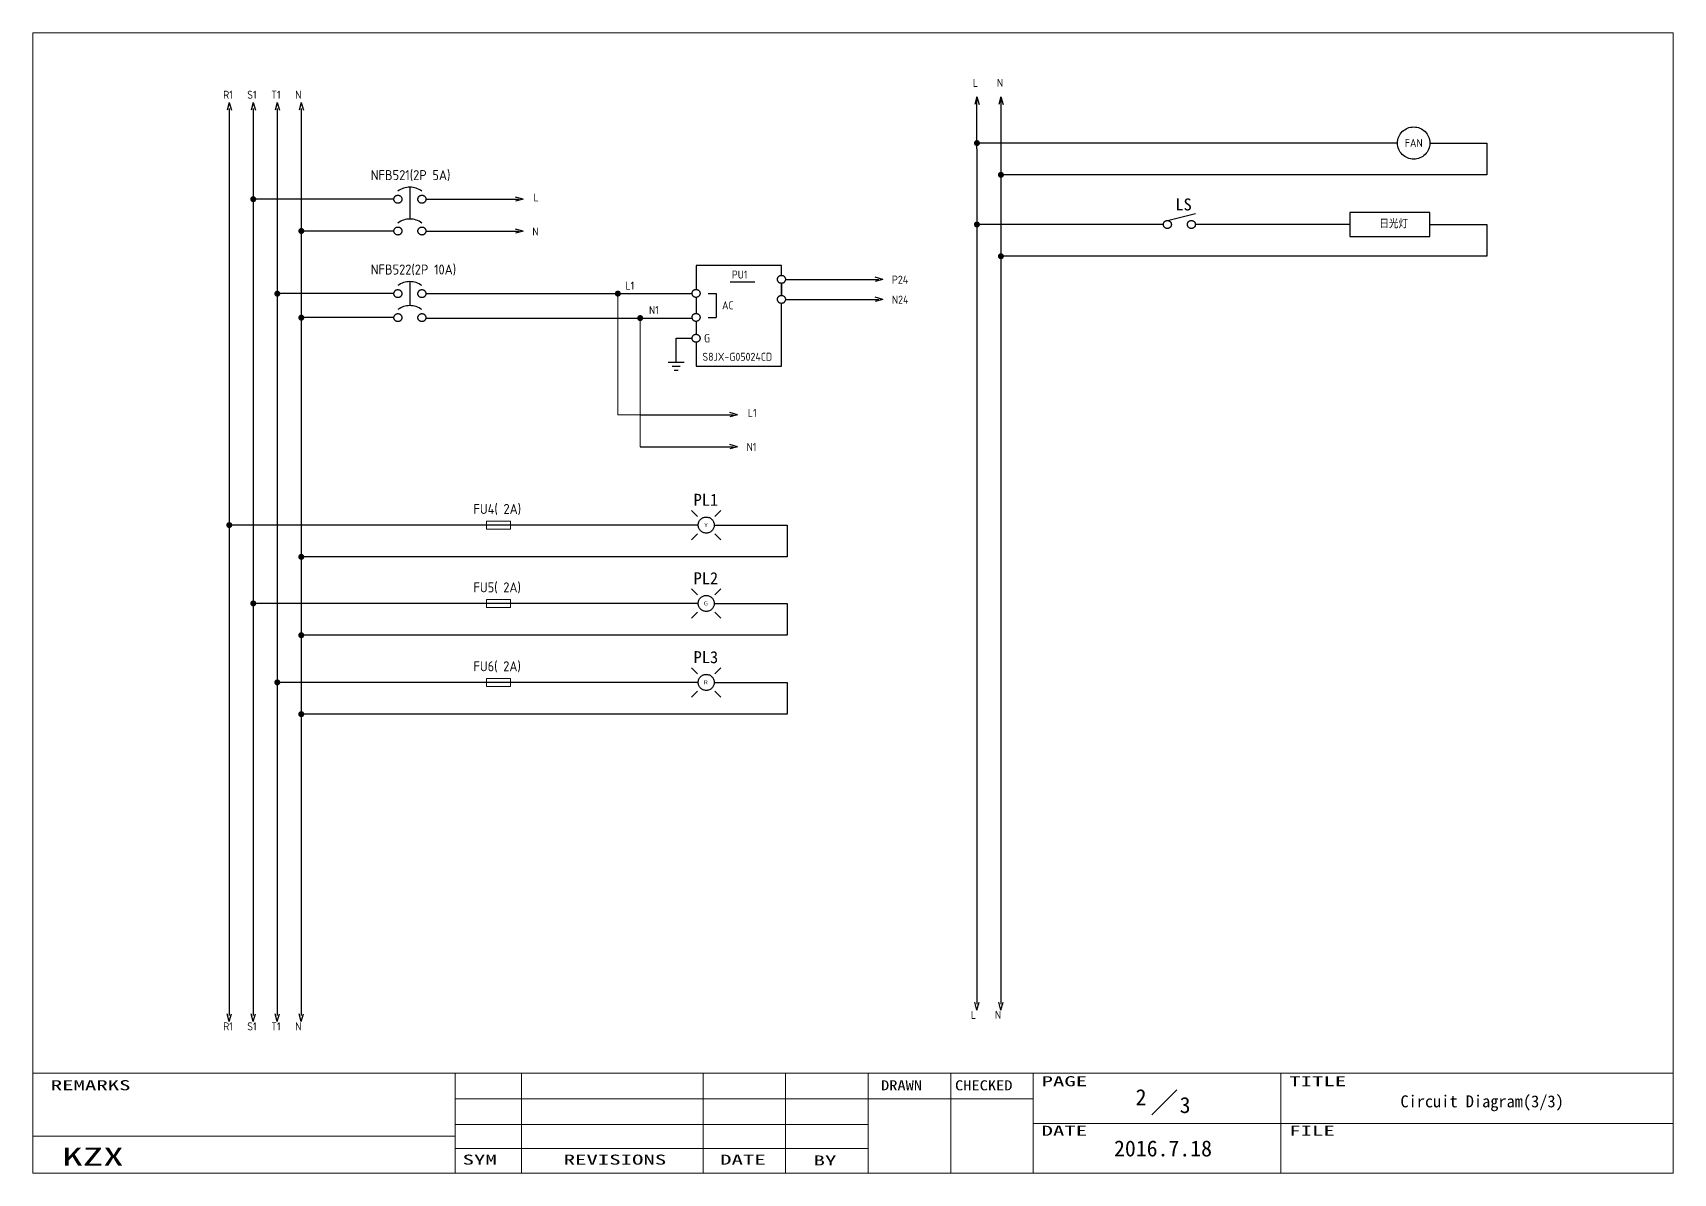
# Model space of a CAD drawing. Extents: x -319 to 2858, y -2689 to 285.
# Drawn here: x 1402 to 1812, y -2138.2 to -1853.2 of the extents above; entities that cross this region are included whole.
import ezdxf
from ezdxf.enums import TextEntityAlignment as Align

# ---------------------------------------------------------------- set-up
doc = ezdxf.new("R2010")
doc.units = 0
doc.header["$LTSCALE"] = 0.3
doc.header["$MEASUREMENT"] = 0
doc.linetypes.add('実線', pattern=[20001, 20000, -1])
doc.layers.get('0').update_dxf_attribs({"linetype": '実線'})
for name, color, linetype, lineweight in [('01図枠', 5, 'CONTINUOUS', 9), ('02接続図', 7, 'CONTINUOUS', 5), ('10外形', 7, 'CONTINUOUS', 9)]:
    doc.layers.add(name, color=color, linetype=linetype, lineweight=lineweight)
for name, color, linetype in [('04部品記号', 3, 'CONTINUOUS'), ('BLOCK', 7, 'CONTINUOUS'), ('図形１', 7, '実線')]:
    doc.layers.add(name, color=color, linetype=linetype)
doc.styles.add('EXTFONT', font='isocp.shx', dxfattribs={"height": 2.5, "bigfont": 'extfont.shx'})
doc.styles.add('電気標準', font='ISOCP.shx', dxfattribs={"height": 2.5, "bigfont": 'extfont.shx'})
doc.styles.add('ＭＳＰゴシック', font='')
doc.styles.get('ＭＳＰゴシック').set_extended_font_data('SimSun')

# ---------------------------------------------------------------- blocks, each defined once
blk = doc.blocks.new('矢印（右向）')
at = {"layer": 'BLOCK'}
for q in [(-1.93, 0.52), (-1.93, -0.52)]:
    blk.add_line((0, 0), q, dxfattribs=at)

msp = doc.modelspace()

# ---------------------------------------------------------------- linework, layer by layer
for p, q in [((1637.95, -1882.25), (1637.95, -1869.25)), ((1743.08, -1880.79), (1637.95, -1880.79)), ((1751.13, -1880.79), (1765.41, -1880.79)), ((1765.41, -1880.79), (1765.41, -1888.73)), ((1765.41, -1888.73), (1643.95, -1888.73)), ((1496.21, -1891.82), (1496.22, -1899.77)), ((1492.21, -1894.82), (1457.07, -1894.82)), ((1500.21, -1894.82), (1523.56, -1894.82)), ((1751.13, -1898.14), (1731.13, -1898.14)), ((1731.13, -1898.14), (1731.13, -1904.14)), ((1751.13, -1901.14), (1751.13, -1898.14)), ((1684.54, -1901.14), (1637.95, -1901.14)), ((1685.54, -1900.14), (1692.55, -1898.39)), ((1731.13, -1901.14), (1692.54, -1901.14)), ((1751.13, -1901.14), (1765.41, -1901.14)), ((1751.13, -1904.14), (1751.13, -1901.14)), ((1765.41, -1901.14), (1765.41, -1909.08)), ((1492.22, -1902.77), (1469.07, -1902.77)), ((1500.21, -1902.82), (1523.56, -1902.82)), ((1731.13, -1904.14), (1751.13, -1904.14)), ((1765.41, -1909.08), (1643.95, -1909.08)), ((1492.21, -1918.42), (1463.07, -1918.42)), ((1496.21, -1915.42), (1496.22, -1921.42)), ((1590.09, -1914.85), (1613.44, -1914.85)), ((1590.09, -1919.85), (1613.44, -1919.85)), ((1492.22, -1924.42), (1469.08, -1924.42)), ((1553.77, -1948.67), (1577.12, -1948.67)), ((1553.77, -1956.67), (1577.12, -1956.67)), ((1568.12, -1974.09), (1566.64, -1972.61)), ((1572.45, -1974.09), (1573.93, -1972.61)), ((1568.27, -1976.26), (1451.45, -1976.26)), ((1568.12, -1978.42), (1566.64, -1979.91)), ((1572.3, -1976.26), (1590.54, -1976.26)), ((1572.45, -1978.42), (1573.93, -1979.91)), ((1590.54, -1976.26), (1590.54, -1984.21)), ((1590.54, -1984.21), (1469.07, -1984.21)), ((1568.12, -1993.68), (1566.64, -1992.2)), ((1572.45, -1993.68), (1573.93, -1992.2)), ((1568.27, -1995.84), (1457.45, -1995.84)), ((1572.3, -1995.84), (1590.54, -1995.84)), ((1590.54, -1995.84), (1590.54, -2003.79)), ((1568.12, -1998.01), (1566.64, -1999.49)), ((1572.45, -1998.01), (1573.93, -1999.49)), ((1590.54, -2003.79), (1469.07, -2003.79)), ((1568.12, -2013.41), (1566.64, -2011.93)), ((1572.45, -2013.41), (1573.93, -2011.93)), ((1568.27, -2015.58), (1463.07, -2015.58)), ((1572.3, -2015.58), (1590.54, -2015.58)), ((1590.54, -2015.58), (1590.54, -2023.52)), ((1568.12, -2017.74), (1566.64, -2019.23)), ((1572.45, -2017.74), (1573.93, -2019.23)), ((1590.54, -2023.52), (1469.07, -2023.52))]:
    msp.add_line(p, q)
for centre, radius in [((1747.11, -1880.79), 4.03), ((1570.28, -1976.26), 2.01), ((1570.28, -1995.84), 2.01), ((1570.28, -2015.58), 2.01)]:
    msp.add_circle(centre, radius)
at = {"layer": '01図枠', "linetype": 'Continuous', "lineweight": 5}
for p, q in [((1401.97, -2138.24), (1401.97, -1853.24)), ((1401.97, -1853.24), (1811.97, -1853.24)), ((1811.97, -1853.24), (1811.97, -2138.24)), ((1401.97, -2113.24), (1811.97, -2113.24)), ((1507.57, -2113.24), (1507.57, -2138.24)), ((1524.08, -2113.24), (1524.08, -2138.24)), ((1569.49, -2113.24), (1569.49, -2138.24)), ((1590.12, -2113.24), (1590.12, -2138.24)), ((1610.76, -2113.24), (1610.76, -2138.24)), ((1631.4, -2138.24), (1631.4, -2113.24)), ((1652.03, -2113.24), (1652.03, -2138.24)), ((1713.94, -2138.24), (1713.94, -2113.24)), ((1507.57, -2119.66), (1610.76, -2119.66)), ((1610.76, -2119.66), (1652.03, -2119.66)), ((1687.89, -2117.43), (1681.7, -2123.62)), ((1507.57, -2126.09), (1610.76, -2126.09)), ((1652.03, -2125.85), (1811.97, -2125.85)), ((1507.57, -2128.95), (1401.97, -2128.95)), ((1507.57, -2132.04), (1610.76, -2132.04)), ((1811.97, -2138.24), (1401.97, -2138.24))]:
    msp.add_line(p, q, dxfattribs=at)
at = {"layer": '10外形'}
for p, q in [((1548.2, -1948.67), (1548.2, -1918.79)), ((1553.77, -1956.67), (1553.77, -1924.52)), ((1553.77, -1948.67), (1548.2, -1948.67)), ((1515.36, -1976.26), (1515.36, -1975.26)), ((1515.36, -1975.26), (1521.36, -1975.26)), ((1521.36, -1975.26), (1521.36, -1977.26)), ((1515.36, -1977.26), (1515.36, -1976.26)), ((1521.36, -1977.26), (1515.36, -1977.26)), ((1515.36, -1995.84), (1515.36, -1994.84)), ((1515.36, -1994.84), (1521.36, -1994.84)), ((1515.36, -1996.84), (1515.36, -1995.84)), ((1521.36, -1994.84), (1521.36, -1996.84)), ((1521.36, -1996.84), (1515.36, -1996.84)), ((1515.36, -2015.58), (1515.36, -2014.58)), ((1515.36, -2014.58), (1521.36, -2014.58)), ((1515.36, -2016.58), (1515.36, -2015.58)), ((1521.36, -2016.58), (1515.36, -2016.58)), ((1521.36, -2014.58), (1521.36, -2016.58))]:
    msp.add_line(p, q, dxfattribs=at)
at = {"layer": '図形１', "color": 7}
for p, q in [((1643.95, -1869.25), (1643.95, -1949.07)), ((1451.07, -1872.13), (1451.07, -1953.95)), ((1457.07, -1872.13), (1457.07, -1953.95)), ((1463.07, -1872.13), (1463.07, -1953.95)), ((1469.07, -1872.13), (1469.07, -2098.85)), ((1637.95, -1882.25), (1637.95, -1949.07)), ((1637.95, -1949.07), (1637.95, -2095.96)), ((1643.95, -1949.07), (1643.95, -2095.96)), ((1451.07, -1953.95), (1451.07, -2098.85)), ((1457.07, -1953.95), (1457.07, -2098.85)), ((1463.07, -1953.95), (1463.07, -2098.85))]:
    msp.add_line(p, q, dxfattribs=at)
at = {"layer": '図形１'}
for p, q in [((1500.21, -1918.42), (1566.79, -1918.42)), ((1570.74, -1918.35), (1572.74, -1918.35)), ((1572.74, -1918.35), (1572.74, -1924.35)), ((1576.24, -1915.51), (1582.4, -1915.51)), ((1500.21, -1924.52), (1566.74, -1924.52)), ((1570.74, -1924.35), (1572.74, -1924.35)), ((1562.74, -1929.58), (1566.74, -1929.58)), ((1562.74, -1935.58), (1562.74, -1929.58)), ((1560.74, -1935.58), (1564.74, -1935.58)), ((1561.74, -1936.58), (1563.74, -1936.58)), ((1562.24, -1937.58), (1563.24, -1937.58))]:
    msp.add_line(p, q, dxfattribs=at)
at = {"layer": '図形１', "const_width": 0.75}
for points in [[(1637.57, -1880.79, 1), (1638.32, -1880.79, 1)], [(1643.57, -1888.73, 1), (1644.32, -1888.73, 1)], [(1456.7, -1894.82, 1), (1457.45, -1894.82, 1)], [(1468.7, -1902.77, 1), (1469.45, -1902.77, 1)], [(1637.57, -1901.14, 1), (1638.32, -1901.14, 1)], [(1643.57, -1909.08, 1), (1644.32, -1909.08, 1)], [(1462.7, -1918.42, 1), (1463.45, -1918.42, 1)], [(1547.82, -1918.42, 1), (1548.57, -1918.42, 1)], [(1468.7, -1924.42, 1), (1469.45, -1924.42, 1)], [(1553.4, -1924.52, 1), (1554.15, -1924.52, 1)], [(1450.7, -1976.26, 1), (1451.45, -1976.26, 1)], [(1468.7, -1984.21, 1), (1469.45, -1984.21, 1)], [(1456.7, -1995.84, 1), (1457.45, -1995.84, 1)], [(1468.7, -2003.79, 1), (1469.45, -2003.79, 1)], [(1462.7, -2015.58, 1), (1463.45, -2015.58, 1)], [(1468.7, -2023.52, 1), (1469.45, -2023.52, 1)]]:
    msp.add_lwpolyline(points, format="xyb", close=True, dxfattribs=at)
at = {"layer": '図形１'}
for points in [[(1589.09, -1913.85), (1589.09, -1911.35), (1567.74, -1911.35)], [(1567.74, -1911.35), (1567.74, -1917.35)], [(1589.09, -1915.85), (1589.09, -1918.85)], [(1589.09, -1918.85), (1589.09, -1915.85)], [(1567.74, -1919.35), (1567.74, -1923.35)], [(1567.74, -1930.58), (1567.74, -1936.58), (1589.09, -1936.58), (1589.09, -1920.85)], [(1567.74, -1925.35), (1567.74, -1928.58)]]:
    msp.add_lwpolyline(points, dxfattribs=at)
for centre in [(1493.21, -1894.82), (1499.21, -1894.82), (1493.22, -1902.77), (1499.22, -1902.77), (1685.54, -1901.14), (1691.54, -1901.14), (1589.09, -1914.85), (1493.21, -1918.42), (1499.21, -1918.42), (1567.74, -1918.35), (1589.09, -1919.85), (1493.22, -1924.42), (1499.22, -1924.42), (1567.74, -1924.35), (1567.74, -1929.58)]:
    msp.add_circle(centre, 1, dxfattribs=at)
for centre in [(1496.21, -1896.82), (1496.22, -1904.77), (1496.21, -1920.42), (1496.22, -1926.42)]:
    msp.add_arc(centre, 5, 53.1301, 126.8699, dxfattribs=at)

# ---------------------------------------------------------------- block references
at = {"layer": '図形１', "color": 7, "xscale": -1, "rotation": 270}
for p in [(1637.95, -1869.25), (1643.95, -1869.25), (1451.07, -1870.63), (1457.07, -1870.63), (1463.07, -1870.63), (1469.07, -1870.63)]:
    msp.add_blockref('矢印（右向）', p, dxfattribs=at)
at = {"layer": '図形１', "color": 7}
for p in [(1524.53, -1894.82), (1524.53, -1902.82), (1614.4, -1914.85), (1614.4, -1919.85), (1578.09, -1948.67), (1578.09, -1956.67)]:
    msp.add_blockref('矢印（右向）', p, dxfattribs=at)
at = {"layer": '図形１', "color": 7, "rotation": 270}
for p in [(1451.07, -2100.35), (1457.07, -2100.35), (1463.07, -2100.35), (1469.07, -2100.35), (1637.95, -2097.46), (1643.95, -2097.46)]:
    msp.add_blockref('矢印（右向）', p, dxfattribs=at)

# ---------------------------------------------------------------- texts
at = {"layer": '01図枠', "linetype": 'Continuous', "lineweight": 5, "style": 'ＭＳＰゴシック'}
for s, height, width, p in [('REMARKS', 2.513, 1.666667, (1406.45, -2114.99)), ('DRAWN', 2.513, 1.2, (1613.97, -2115.02)), ('CHECKED', 2.513, 1.2, (1632.47, -2115.02)), ('PAGE', 2.513, 1.666667, (1654.1, -2113.99)), ('TITLE', 2.513, 1.666667, (1716.01, -2113.99)), ('DATE', 2.513, 1.666667, (1654.1, -2126.37)), ('FILE', 2.513, 1.666667, (1716.01, -2126.37)), ('KZX', 4.523, 1.666667, (1409.3, -2131.83)), ('SYM', 2.513, 1.666667, (1509.38, -2133.59))]:
    msp.add_text(s, height=height, dxfattribs=dict(at, width=width)).set_placement(p, align=Align.TOP_LEFT)
at = {"layer": '01図枠', "linetype": 'Continuous', "lineweight": 5, "style": 'ＭＳＰゴシック', "width": 1.666667}
for s, p in [('REVISIONS', (1547.47, -2133.59)), ('DATE', (1579.47, -2133.59)), ('BY', (1599.97, -2133.8))]:
    msp.add_text(s, height=2.513, dxfattribs=at).set_placement(p, align=Align.TOP_CENTER)
at = {"layer": '02接続図', "style": 'ＭＳＰゴシック'}
for s, p in [('2', (1678.97, -2119.24)), ('3', (1689.97, -2121.24)), ('2016.7.18', (1684.45, -2132.08))]:
    msp.add_text(s, height=4, dxfattribs=at).set_placement(p, align=Align.MIDDLE)
msp.add_text('Circuit Diagram(3/3)', height=3, dxfattribs=at).set_placement((1743.8, -2120.28), align=Align.MIDDLE_LEFT)
at = {"layer": '04部品記号', "linetype": 'Continuous', "style": 'ＭＳＰゴシック'}
for s, p in [('LS', (1689.59, -1896.13)), ('PL1', (1570.2, -1969.95)), ('PL2', (1570.2, -1989.54)), ('PL3', (1570.2, -2009.27))]:
    msp.add_text(s, height=3, dxfattribs=at).set_placement(p, align=Align.MIDDLE_CENTER)
at = {"layer": '図形１', "color": 7, "linetype": '実線', "style": '電気標準'}
for s, height, p in [('L', 2, (1636.95, -1866.75)), ('N', 2, (1642.95, -1866.75)), ('R1', 2, (1449.57, -1869.71)), ('S1', 2, (1455.57, -1869.71)), ('T1', 2, (1461.57, -1869.71)), ('N', 2, (1467.57, -1869.71)), ('FAN', 2, (1744.89, -1881.76)), ('L', 2, (1527.13, -1895.39)), ('N', 2, (1526.82, -1903.91)), ('日光灯', 2, (1738.51, -1902.05)), ('P24', 2, (1616.7, -1915.93)), ('N24', 2, (1616.7, -1920.93)), ('L1', 2, (1580.69, -1949.24)), ('N1', 2, (1580.38, -1957.75)), ('Y', 1, (1569.72, -1976.74)), ('G', 1, (1569.72, -1996.33)), ('R', 1, (1569.72, -2016.06)), ('L', 2, (1636.45, -2099.66)), ('N', 2, (1642.45, -2099.66)), ('R1', 2, (1449.57, -2102.54)), ('S1', 2, (1455.57, -2102.54)), ('T1', 2, (1461.57, -2102.54)), ('N', 2, (1467.57, -2102.54))]:
    msp.add_text(s, height=height, dxfattribs=at).set_placement(p)
at = {"layer": '図形１', "color": 4, "style": '電気標準'}
for s, p in [('NFB521(2P 5A)', (1486.44, -1890.05)), ('NFB522(2P 10A)', (1486.44, -1913.64)), ('FU4( 2A)', (1512.11, -1973.48)), ('FU5( 2A)', (1512.11, -1993.07)), ('FU6( 2A)', (1512.11, -2012.8))]:
    msp.add_text(s, height=2.5, dxfattribs=at).set_placement(p)
at = {"layer": '図形１'}
for s, style, p in [('PU1', '電気標準', (1576.67, -1914.66)), ('AC', 'EXTFONT', (1574.24, -1922.35)), ('G', 'EXTFONT', (1569.74, -1930.58)), (' S8JX-G05024CD', '電気標準', (1568.2, -1935.2))]:
    msp.add_text(s, height=2, dxfattribs=dict(at, style=style)).set_placement(p)
at = {"layer": '図形１', "color": 7, "linetype": '実線', "style": '電気標準'}
for s, p in [('L1', (1551.2, -1917.42)), ('N1', (1557.2, -1923.53))]:
    msp.add_text(s, height=2, dxfattribs=at).set_placement(p, align=Align.CENTER)

doc.saveas('drawing.dxf')
